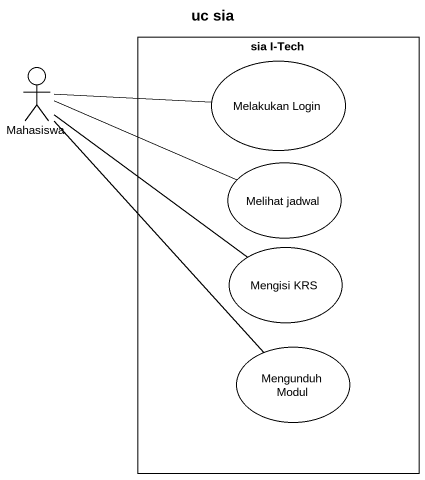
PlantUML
@startuml
title uc sia
actor Mahasiswa
rectangle "sia I-Tech" as sia_I_Tech {
  usecase "Melakukan Login" as Melakukan_Login
  usecase "Melihat jadwal" as Melihat_jadwal
  usecase "Mengisi KRS" as Mengisi_KRS
  usecase "Mengunduh Modul" as Mengunduh_Modul
}
Mahasiswa -right- Melakukan_Login
Mahasiswa -right- Melihat_jadwal
Mahasiswa -- Mengisi_KRS
Mahasiswa -- Mengunduh_Modul
@enduml
